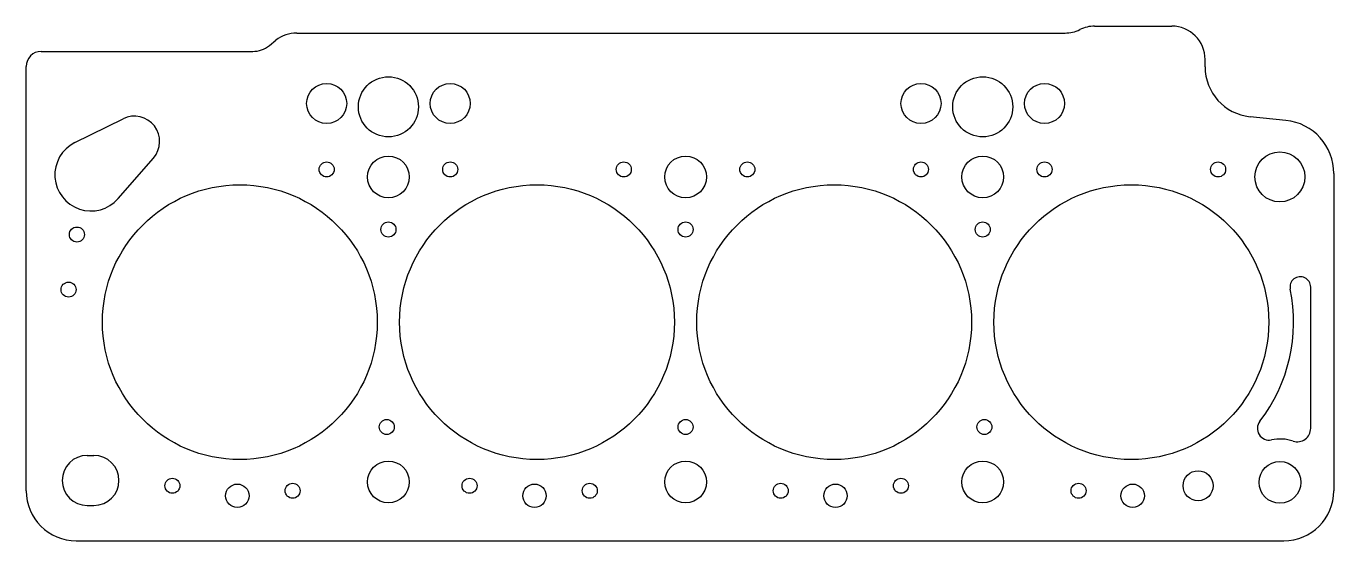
# Model space of a CAD drawing. Header units: millimetres. Extents: x 0 to 392, y 0 to 154.
import ezdxf

# ---------------------------------------------------------------- set-up
doc = ezdxf.new("R2010")
doc.units = ezdxf.units.MM

msp = doc.modelspace()

# ---------------------------------------------------------------- linework, layer by layer
at = {"color": 7, "linetype": 'Continuous', "lineweight": 25}
for p, q in [((320, 154.16), (343.09, 154.16)), ((72.84, 148.35), (74.81, 149.92)), ((81.04, 152.1), (311.16, 152.1)), ((4.5, 146.6), (67.85, 146.6)), ((0, 15), (0, 142.1)), ((353.09, 141.96), (353.09, 144.16)), ((14.6, 119.28), (29.01, 126.42)), ((377.3, 125.94), (366.55, 127.04)), ((27.54, 102.5), (38.11, 114.62)), ((391.66, 110.02), (391.66, 15)), ((384.72, 33.68), (384.72, 76.01)), ((18.3, 25.6), (20.3, 25.6)), ((18.3, 10.6), (20.3, 10.6)), ((15, 0), (376.66, 0))]:
    msp.add_line(p, q, dxfattribs=at)
for centre, radius in [((108.5, 130), 9), ((286.5, 130), 9), ((90, 131), 6), ((127, 131), 6), ((268, 131), 6), ((305, 131), 6), ((108.5, 109), 6.25), ((197.5, 109), 6.25), ((286.5, 109), 6.25), ((375.5, 109), 7.5), ((90, 111.25), 2.25), ((127, 111.25), 2.25), ((179, 111.25), 2.25), ((216, 111.25), 2.25), ((268, 111.25), 2.25), ((305, 111.25), 2.25), ((357, 111.25), 2.25), ((64, 65.5), 41.15), ((153, 65.5), 41.15), ((242, 65.5), 41.15), ((331, 65.5), 41.15), ((15.2, 91.75), 2.25), ((108.5, 93.25), 2.25), ((197.5, 93.25), 2.25), ((286.5, 93.25), 2.25), ((12.7, 75.25), 2.25), ((108, 34.1), 2.25), ((197.5, 34.1), 2.25), ((287, 34.1), 2.25), ((108.5, 17.65), 6.25), ((197.5, 17.65), 6.25), ((286.5, 17.65), 6.25), ((375.5, 17.5), 6.25), ((351, 16.5), 4.5), ((43.8, 16.5), 2.25), ((63.25, 13.5), 3.5), ((79.8, 15), 2.25), ((132.8, 16.5), 2.25), ((152.25, 13.5), 3.5), ((168.8, 15), 2.25), ((226, 15), 2.25), ((242.4, 13.5), 3.5), ((262, 16.5), 2.25), ((315.2, 15), 2.25), ((331.4, 13.5), 3.5)]:
    msp.add_circle(centre, radius, dxfattribs=at)
for centre, radius, start, end in [((311.16, 162.1), 10, 270, 296.2302), ((320, 144.16), 10, 90, 116.2302), ((343.09, 144.16), 10, 0, 90), ((81.04, 142.1), 10, 90, 128.6011), ((4.5, 142.1), 4.5, 90, 180), ((67.85, 154.6), 8, 270, 308.6011), ((368.09, 141.96), 15, 180, 264.1166), ((32.39, 119.62), 7.6, 318.8807, 116.377), ((375.66, 110.02), 16, 0, 84.1166), ((19.4, 109.6), 10.8, 116.377, 318.8807), ((381.62, 76.01), 3.1, 0, 191.7318), ((331, 65.5), 48.6, 322.3524, 11.7318), ((372.25, 33.68), 3.5, 142.3524, 281.3533), ((380.72, 33.68), 4, 252.118, 0), ((375.5, 17.5), 13, 72.118, 101.3533), ((18.3, 18.1), 7.5, 90, 270), ((20.3, 18.1), 7.5, 270, 90), ((15, 15), 15, 180, 270), ((376.66, 15), 15, 270, 0)]:
    msp.add_arc(centre, radius, start, end, dxfattribs=at)

doc.saveas('drawing.dxf')
